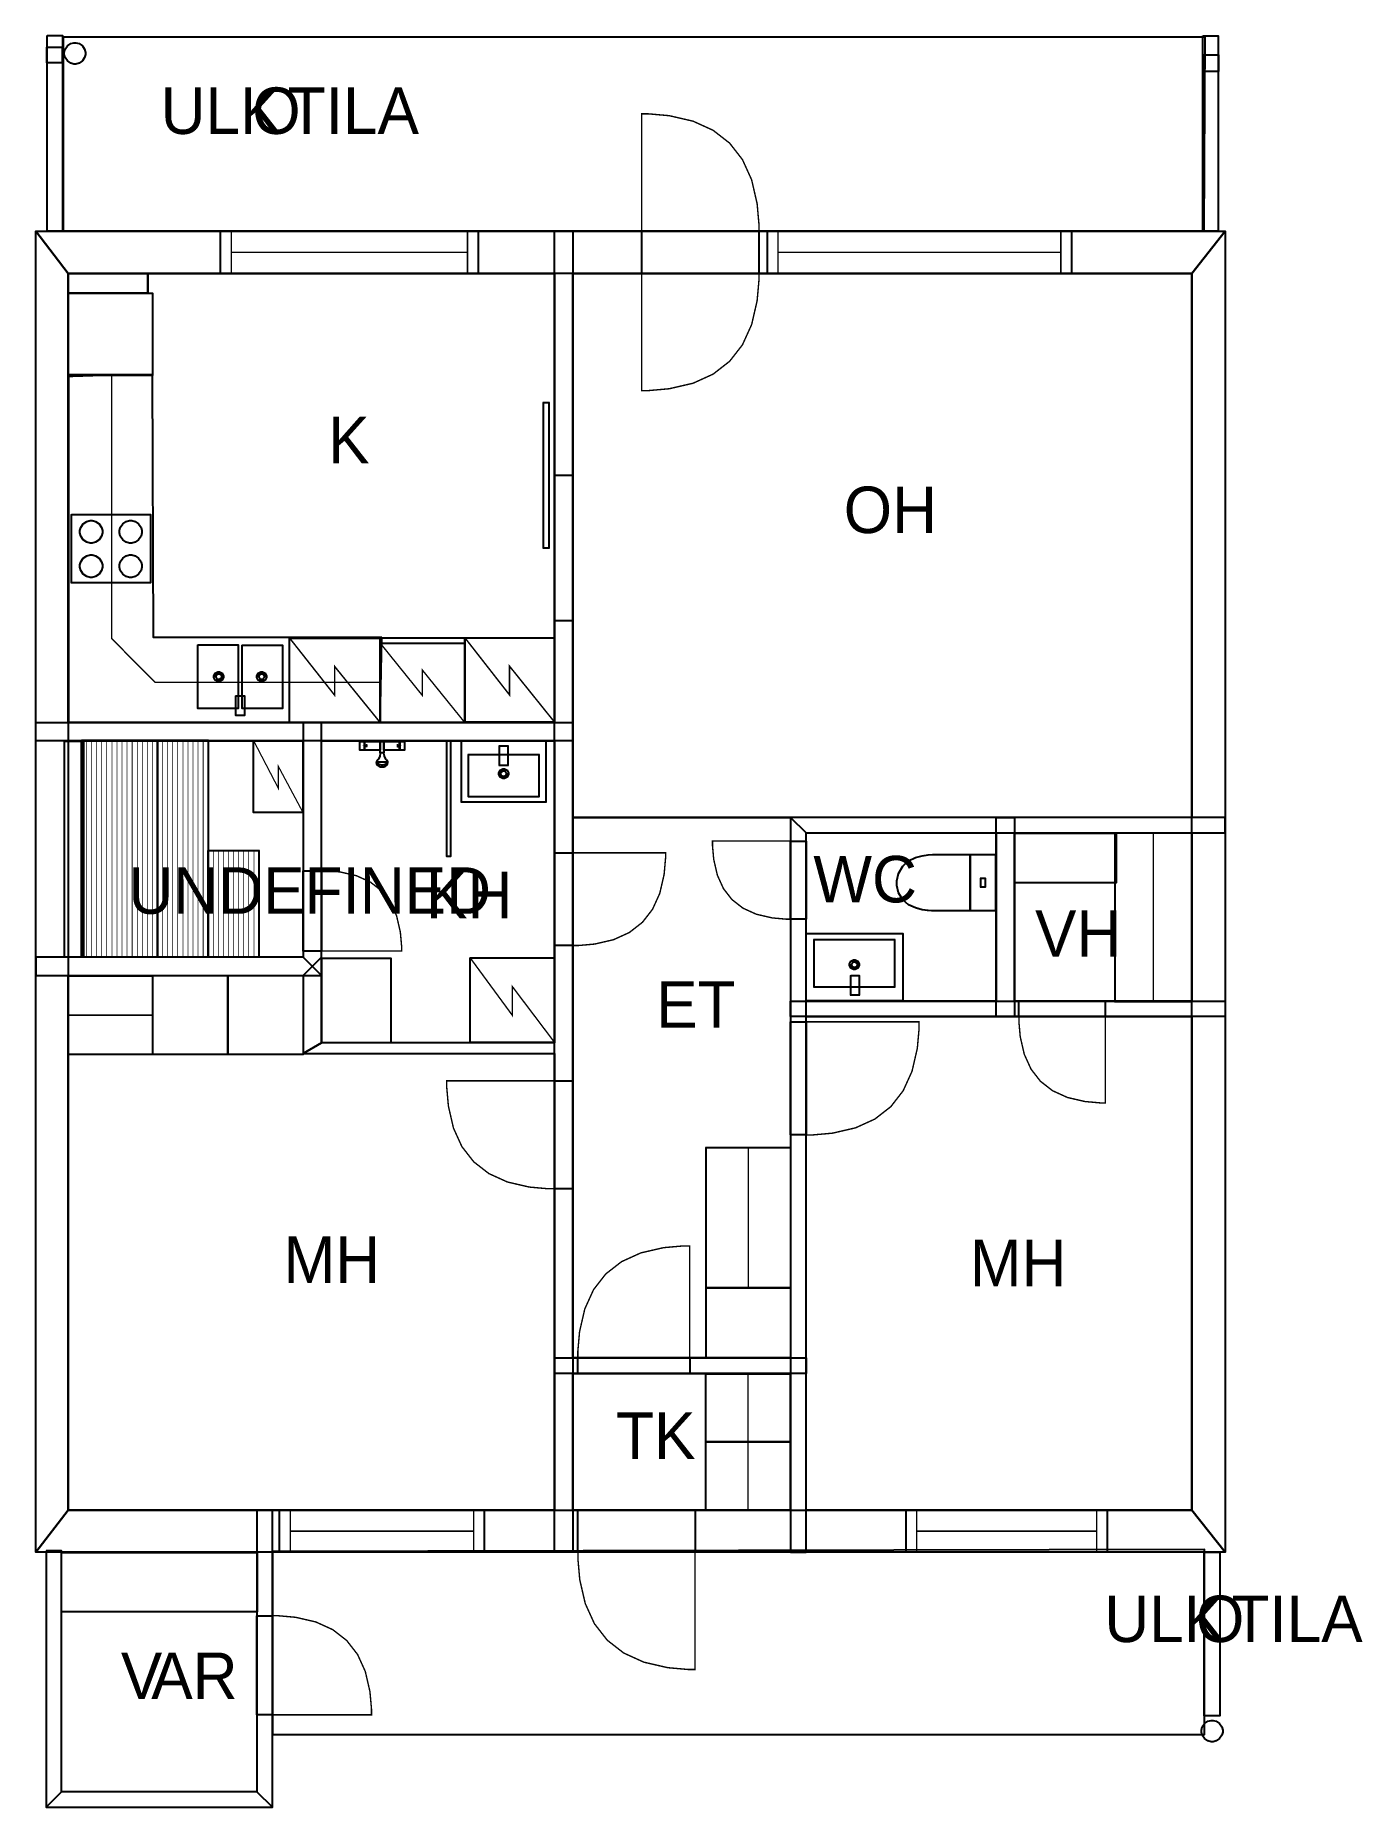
# Model space of a CAD drawing. Extents: x 0.7 to 10.5, y 0 to 13.1.
import ezdxf

# ---------------------------------------------------------------- set-up
doc = ezdxf.new("R2010")
doc.units = 0
doc.layers.get('0').update_dxf_attribs({"linetype": 'CONTINUOUS'})

msp = doc.modelspace()

# ---------------------------------------------------------------- linework, layer by layer
at = {"color": 0}
for points in [[(0.761339, 13.0158), (0.875, 13.0158), (0.875, 12.9007), (0.761339, 12.9007), (0.761339, 13.0158)], [(0.762912, 13.1012), (0.877496, 13.1012), (0.877496, 11.6555), (0.762912, 11.6555), (0.762912, 13.1012)], [(1.04655, 12.9692), (1.04655, 12.9616), (1.04037, 12.9386), (1.02349, 12.9136), (0.998481, 12.8967), (0.975532, 12.8905), (0.967882, 12.8905), (0.960178, 12.8905), (0.937229, 12.8967), (0.912218, 12.9136), (0.895344, 12.9386), (0.88916, 12.9616), (0.88916, 12.9692), (0.88916, 12.9769), (0.895344, 12.9999), (0.912218, 13.0249), (0.937229, 13.0418), (0.960178, 13.0479), (0.967882, 13.0479), (0.975532, 13.0479), (0.998481, 13.0418), (1.02349, 13.0249), (1.04037, 12.9999), (1.04655, 12.9769), (1.04655, 12.9692)], [(9.31082, 13.1005), (9.4254, 13.1005), (9.4254, 11.6555), (9.31082, 11.6555), (9.31082, 13.1005)], [(9.3195, 12.959), (9.42686, 12.959), (9.42686, 12.8357), (9.3195, 12.8357), (9.3195, 12.959)], [(0.678331, 11.6555), (9.47711, 11.6555), (9.22846, 11.343), (0.917914, 11.343), (0.678331, 11.6555)], [(0.678331, 1.88596), (0.678331, 11.6555), (0.917914, 11.343), (0.917914, 2.19846), (0.678331, 1.88596)], [(4.51644, 11.6555), (4.65186, 11.6555), (4.65186, 1.88596), (4.51644, 1.88596), (4.51644, 11.6555)], [(9.47711, 11.6555), (9.47711, 1.88596), (9.22846, 2.19846), (9.22846, 11.343), (9.47711, 11.6555)], [(0.678331, 8.02235), (4.65186, 8.02235), (4.65186, 7.88693), (0.678331, 7.88693), (0.678331, 8.02235)], [(2.79096, 6.15076), (2.79096, 8.02235), (2.65554, 8.02235), (2.65554, 6.28618), (2.79096, 6.15076)], [(0.892199, 7.8839), (1.0325, 7.8839), (1.0325, 6.28543), (0.892199, 6.28543), (0.892199, 7.8839)], [(9.47711, 7.32047), (6.26144, 7.32047), (6.37603, 7.20589), (9.47711, 7.20589), (9.47711, 7.32047)], [(6.26144, 7.32047), (6.26144, 1.88596), (6.37603, 1.88596), (6.37603, 7.20589), (6.26144, 7.32047)], [(7.78304, 7.32047), (7.91769, 7.32047), (7.91769, 5.84754), (7.78304, 5.84754), (7.78304, 7.32047)], [(0.678331, 6.15076), (2.79096, 6.15076), (2.65554, 6.28618), (0.678331, 6.28618), (0.678331, 6.15076)], [(2.65554, 6.15076), (2.65554, 5.5746), (2.79096, 5.65294), (2.79096, 6.28618), (2.65554, 6.15076)], [(6.26144, 5.96213), (9.47711, 5.96213), (9.47711, 5.84754), (6.26144, 5.84754), (6.26144, 5.96213)], [(2.65554, 5.5746), (4.51644, 5.5746), (4.51644, 5.65294), (2.79096, 5.65294), (2.65554, 5.5746)], [(4.51644, 3.32346), (6.37603, 3.32346), (6.37603, 3.20888), (4.51644, 3.20888), (4.51644, 3.32346)], [(9.47711, 1.88596), (0.678331, 1.88596), (0.917914, 2.19846), (9.22846, 2.19846), (9.47711, 1.88596)], [(2.42914, 0.000977), (2.42914, 2.19846), (2.31456, 2.19846), (2.31456, 0.11556), (2.42914, 0.000977)], [(0.754503, 1.89774), (0.754503, 0.000977), (0.869086, 0.11556), (0.869086, 1.89774), (0.754503, 1.89774)], [(9.32124, 1.88596), (9.43582, 1.88596), (9.43582, 0.676486), (9.32124, 0.676486), (9.32124, 1.88596)], [(9.45833, 0.563803), (9.45833, 0.556153), (9.4521, 0.533149), (9.43522, 0.508137), (9.41021, 0.491265), (9.38721, 0.485026), (9.37956, 0.485026), (9.37185, 0.485026), (9.34885, 0.491265), (9.32383, 0.508137), (9.30697, 0.533149), (9.30078, 0.556153), (9.30078, 0.563803), (9.30078, 0.571506), (9.30697, 0.59451), (9.32383, 0.619521), (9.34885, 0.636393), (9.37185, 0.642578), (9.37956, 0.642578), (9.38721, 0.642578), (9.41021, 0.636393), (9.43522, 0.619521), (9.4521, 0.59451), (9.45833, 0.571506), (9.45833, 0.563803)], [(0.754503, 0.000977), (2.42914, 0.000977), (2.31456, 0.11556), (0.869086, 0.11556), (0.754503, 0.000977)]]:
    msp.add_lwpolyline(points, close=True, dxfattribs=at)
for points, const_width in [([(0.762912, 13.1012), (0.877496, 13.1012), (0.877496, 11.6555), (0.762912, 11.6555), (0.762912, 13.1012)], 0.002083), ([(0.884169, 11.6555), (0.884169, 13.092), (9.32574, 13.092), (9.31782, 11.6555), (0.884169, 11.6555)], 0.002083), ([(9.31082, 13.1005), (9.4254, 13.1005), (9.4254, 11.6555), (9.31082, 11.6555), (9.31082, 13.1005)], 0.002083), ([(6.02783, 11.6555), (6.02783, 11.7064), (6.01426, 11.8587), (5.97364, 12.0348), (5.90593, 12.1838), (5.81108, 12.3057), (5.68918, 12.4006), (5.54015, 12.4683), (5.3641, 12.5089), (5.21169, 12.5224), (5.16092, 12.5224), (5.16092, 11.6555), (6.02783, 11.6555)], 0.010417), ([(0.678331, 11.6555), (9.47711, 11.6555), (9.22846, 11.343), (0.917914, 11.343), (0.678331, 11.6555)], 0.002083), ([(0.678331, 1.88596), (0.678331, 11.6555), (0.917914, 11.343), (0.917914, 2.19846), (0.678331, 1.88596)], 0.002083), ([(2.04622, 11.6555), (3.95019, 11.6555), (3.95019, 11.343), (2.04622, 11.343), (2.04622, 11.6555)], 0.010417), ([(2.04622, 11.6555), (3.95019, 11.6555), (3.95019, 11.343), (2.04622, 11.343), (2.04622, 11.6555)], 0.010417), ([(4.51644, 11.6555), (4.65186, 11.6555), (4.65186, 1.88596), (4.51644, 1.88596), (4.51644, 11.6555)], 0.002083), ([(5.16092, 11.6555), (6.02783, 11.6555), (6.02783, 11.343), (5.16092, 11.343), (5.16092, 11.6555)], 0.010417), ([(5.16092, 11.6555), (6.02783, 11.6555), (6.02783, 11.343), (5.16092, 11.343), (5.16092, 11.6555)], 0.010417), ([(6.09011, 11.6555), (8.33886, 11.6555), (8.33886, 11.343), (6.09011, 11.343), (6.09011, 11.6555)], 0.010417), ([(6.09011, 11.6555), (8.33886, 11.6555), (8.33886, 11.343), (6.09011, 11.343), (6.09011, 11.6555)], 0.010417), ([(9.47711, 11.6555), (9.47711, 1.88596), (9.22846, 2.19846), (9.22846, 11.343), (9.47711, 11.6555)], 0.002083), ([(0.917969, 11.3431), (0.917969, 11.1957), (1.50737, 11.1957), (1.50737, 11.3431), (0.917969, 11.3431)], 0.014738), ([(6.02783, 11.343), (6.02783, 11.2923), (6.01426, 11.1399), (5.97364, 10.9638), (5.90593, 10.8148), (5.81108, 10.6929), (5.68918, 10.5981), (5.54015, 10.5304), (5.3641, 10.4898), (5.21169, 10.4762), (5.16092, 10.4762), (5.16092, 11.343), (6.02783, 11.343)], 0.010417), ([(0.917969, 11.1957), (0.917969, 10.5885), (1.54297, 10.5885), (1.54297, 11.1957), (0.917969, 11.1957)], 0.010417), ([(3.23888, 8.64974), (1.54981, 8.64974), (1.54297, 10.5918), (0.917969, 10.5918), (0.917969, 8.02235), (3.22629, 8.02572), (3.23888, 8.64974)], 0.010417), ([(1.24013, 10.5901), (1.24013, 8.64219), (1.56142, 8.31928), (3.23193, 8.31928), (3.22629, 8.02149), (0.924208, 8.02149), (0.924208, 10.5796), (1.24013, 10.5901)], 0.010417), ([(4.43311, 10.3883), (4.47478, 10.3883), (4.47478, 9.31108), (4.43311, 9.31108), (4.43311, 10.3883)], 0.010417), ([(4.51644, 9.84972), (4.65186, 9.84972), (4.65186, 8.7724), (4.51644, 8.7724), (4.51644, 9.84972)], 0.010417), ([(0.942925, 9.55946), (0.942925, 9.05414), (1.52626, 9.05414), (1.52626, 9.55946), (0.942925, 9.55946)], 0.010417), ([(1.08876, 9.51579), (1.09684, 9.51579), (1.1212, 9.50928), (1.14768, 9.49138), (1.16553, 9.4649), (1.17209, 9.4406), (1.17209, 9.43246), (1.17209, 9.42437), (1.16553, 9.40001), (1.14768, 9.37354), (1.1212, 9.35568), (1.09684, 9.34913), (1.08876, 9.34913), (1.08062, 9.34913), (1.05632, 9.35568), (1.02984, 9.37354), (1.01194, 9.40001), (1.00543, 9.42437), (1.00543, 9.43246), (1.00543, 9.4406), (1.01194, 9.4649), (1.02984, 9.49138), (1.05632, 9.50928), (1.08062, 9.51579), (1.08876, 9.51579)], 0.010417), ([(1.38043, 9.51579), (1.38851, 9.51579), (1.41287, 9.50928), (1.43935, 9.49138), (1.45719, 9.4649), (1.46376, 9.4406), (1.46376, 9.43246), (1.46376, 9.42437), (1.45719, 9.40001), (1.43935, 9.37354), (1.41287, 9.35568), (1.38851, 9.34913), (1.38043, 9.34913), (1.37229, 9.34913), (1.34798, 9.35568), (1.32151, 9.37354), (1.3036, 9.40001), (1.29709, 9.42437), (1.29709, 9.43246), (1.29709, 9.4406), (1.3036, 9.4649), (1.32151, 9.49138), (1.34798, 9.50928), (1.37229, 9.51579), (1.38043, 9.51579)], 0.010417), ([(1.08876, 9.26178), (1.09684, 9.26178), (1.1212, 9.25526), (1.14768, 9.23736), (1.16553, 9.21089), (1.17209, 9.18658), (1.17209, 9.17844), (1.17209, 9.17036), (1.16553, 9.14606), (1.14768, 9.11951), (1.1212, 9.10167), (1.09684, 9.09511), (1.08876, 9.09511), (1.08062, 9.09511), (1.05632, 9.10167), (1.02984, 9.11951), (1.01194, 9.14606), (1.00543, 9.17036), (1.00543, 9.17844), (1.00543, 9.18658), (1.01194, 9.21089), (1.02984, 9.23736), (1.05632, 9.25526), (1.08062, 9.26178), (1.08876, 9.26178)], 0.010417), ([(1.38043, 9.26178), (1.38851, 9.26178), (1.41287, 9.25526), (1.43935, 9.23736), (1.45719, 9.21089), (1.46376, 9.18658), (1.46376, 9.17844), (1.46376, 9.17036), (1.45719, 9.14606), (1.43935, 9.11951), (1.41287, 9.10167), (1.38851, 9.09511), (1.38043, 9.09511), (1.37229, 9.09511), (1.34798, 9.10167), (1.32151, 9.11951), (1.3036, 9.14606), (1.29709, 9.17036), (1.29709, 9.17844), (1.29709, 9.18658), (1.3036, 9.21089), (1.32151, 9.23736), (1.34798, 9.25526), (1.37229, 9.26178), (1.38043, 9.26178)], 0.010417), ([(2.55485, 8.64649), (3.22629, 8.64649), (3.22629, 8.02149), (2.55485, 8.02149), (2.55485, 8.64649)], 0.011191), ([(3.22629, 8.64735), (3.85129, 8.64735), (3.85129, 8.02235), (3.22629, 8.02235), (3.22629, 8.64735)], 0.010417), ([(3.22629, 8.64735), (3.85129, 8.64735), (3.85129, 8.60568), (3.22629, 8.60568), (3.22629, 8.64735)], 0.010417), ([(3.85129, 8.64882), (4.5165, 8.64882), (4.5165, 8.02382), (3.85129, 8.02382), (3.85129, 8.64882)], 0.011086), ([(1.87782, 8.59526), (2.17469, 8.59526), (2.17469, 8.12651), (1.87782, 8.12651), (1.87782, 8.59526)], 0.010417), ([(2.20594, 8.59424), (2.50282, 8.59424), (2.50282, 8.12549), (2.20594, 8.12549), (2.20594, 8.59424)], 0.010417), ([(1.9955, 8.36089), (1.9955, 8.36735), (2.00612, 8.38672), (2.0255, 8.39735), (2.03196, 8.39735), (2.03836, 8.39735), (2.05772, 8.38672), (2.06842, 8.36735), (2.06842, 8.36089), (2.06842, 8.35449), (2.05772, 8.33513), (2.03836, 8.32443), (2.03196, 8.32443), (2.0255, 8.32443), (2.00612, 8.33513), (1.9955, 8.35449), (1.9955, 8.36089)], 0.008333), ([(2.31321, 8.36089), (2.31321, 8.36735), (2.32383, 8.38672), (2.34321, 8.39735), (2.34967, 8.39735), (2.35607, 8.39735), (2.37543, 8.38672), (2.38612, 8.36735), (2.38612, 8.36089), (2.38612, 8.35449), (2.37543, 8.33513), (2.35607, 8.32443), (2.34967, 8.32443), (2.34321, 8.32443), (2.32383, 8.33513), (2.31321, 8.35449), (2.31321, 8.36089)], 0.008333), ([(2.01112, 8.36089), (2.01112, 8.36458), (2.01719, 8.37565), (2.02826, 8.38172), (2.03196, 8.38172), (2.0356, 8.38172), (2.04665, 8.37565), (2.05279, 8.36458), (2.05279, 8.36089), (2.05279, 8.35726), (2.04665, 8.34619), (2.0356, 8.34006), (2.03196, 8.34006), (2.02826, 8.34006), (2.01719, 8.34619), (2.01112, 8.35726), (2.01112, 8.36089)], 0.008333), ([(2.32883, 8.36089), (2.32883, 8.36458), (2.3349, 8.37565), (2.34597, 8.38172), (2.34967, 8.38172), (2.35331, 8.38172), (2.36436, 8.37565), (2.3705, 8.36458), (2.3705, 8.36089), (2.3705, 8.35726), (2.36436, 8.34619), (2.35331, 8.34006), (2.34967, 8.34006), (2.34597, 8.34006), (2.3349, 8.34619), (2.32883, 8.35726), (2.32883, 8.36089)], 0.008333), ([(2.15907, 8.21924), (2.22157, 8.21924), (2.22157, 8.0734), (2.15907, 8.0734), (2.15907, 8.21924)], 0.010417), ([(0.678331, 8.02235), (4.65186, 8.02235), (4.65186, 7.88693), (0.678331, 7.88693), (0.678331, 8.02235)], 0.002083), ([(2.79096, 6.15076), (2.79096, 8.02235), (2.65554, 8.02235), (2.65554, 6.28618), (2.79096, 6.15076)], 0.002083), ([(0.892199, 7.8839), (1.0325, 7.8839), (1.0325, 6.28543), (0.892199, 6.28543), (0.892199, 7.8839)], 0.002083), ([(1.01666, 7.89035), (1.01666, 6.28618), (1.57937, 6.28618), (1.57937, 7.89035), (1.01666, 7.89035)], 0.010417), ([(1.57932, 7.89035), (1.57932, 6.28618), (1.95437, 6.28618), (1.95437, 7.89035), (1.57932, 7.89035)], 0.010417), ([(2.29025, 7.88693), (2.29025, 7.35726), (2.65483, 7.35726), (2.65483, 7.88693), (2.29025, 7.88693)], 0.008828), ([(3.07628, 7.88172), (3.1096, 7.88172), (3.1096, 7.81819), (3.07628, 7.81819), (3.07628, 7.88172)], 0.010417), ([(3.1096, 7.84944), (3.11279, 7.85069), (3.12244, 7.85454), (3.12522, 7.85568), (3.12522, 7.85568), (3.12522, 7.85428), (3.12522, 7.84999), (3.12522, 7.84571), (3.12522, 7.84424), (3.12522, 7.84424), (3.12283, 7.84489), (3.11285, 7.84831), (3.1096, 7.84944)], 0.010417), ([(3.1096, 7.88172), (3.22624, 7.88172), (3.22624, 7.81819), (3.1096, 7.81819), (3.1096, 7.88172)], 0.010417), ([(3.22624, 7.88172), (3.25439, 7.88172), (3.25439, 7.79839), (3.24735, 7.79839), (3.2315, 7.79839), (3.22624, 7.79839), (3.22624, 7.81922), (3.22624, 7.8661), (3.22624, 7.88172)], 0.010417), ([(3.25439, 7.88172), (3.37104, 7.88172), (3.37104, 7.81819), (3.25439, 7.81819), (3.25439, 7.88172)], 0.010417), ([(3.37001, 7.84944), (3.36675, 7.85069), (3.3571, 7.85454), (3.35439, 7.85568), (3.35439, 7.85568), (3.35439, 7.85428), (3.35439, 7.84999), (3.35439, 7.84571), (3.35439, 7.84424), (3.35439, 7.84424), (3.35672, 7.84489), (3.36669, 7.84831), (3.37001, 7.84944)], 0.010417), ([(3.37001, 7.88172), (3.40543, 7.88172), (3.40543, 7.81819), (3.37001, 7.81819), (3.37001, 7.88172)], 0.010417), ([(3.72032, 7.88693), (3.74636, 7.88693), (3.74636, 7.03201), (3.72032, 7.03201), (3.72032, 7.88693)], 0.010417), ([(3.72032, 7.88693), (3.74636, 7.88693), (3.74636, 7.03201), (3.72032, 7.03201), (3.72032, 7.88693)], 0.010417), ([(3.82671, 7.88693), (4.45171, 7.88693), (4.45171, 7.43257), (3.82671, 7.43257), (3.82671, 7.88693)], 0.010417), ([(3.87879, 7.78592), (4.39963, 7.78592), (4.39963, 7.47276), (3.87879, 7.47276), (3.87879, 7.78592)], 0.010417), ([(4.10796, 7.84913), (4.17046, 7.84913), (4.17046, 7.70329), (4.10796, 7.70329), (4.10796, 7.84913)], 0.010417), ([(4.17567, 7.64312), (4.17567, 7.63672), (4.16499, 7.61735), (4.14561, 7.60667), (4.13921, 7.60667), (4.13276, 7.60667), (4.11339, 7.61735), (4.10275, 7.63672), (4.10275, 7.64312), (4.10275, 7.64958), (4.11339, 7.66894), (4.13276, 7.67958), (4.13921, 7.67958), (4.14561, 7.67958), (4.16499, 7.66894), (4.17567, 7.64958), (4.17567, 7.64312)], 0.008333), ([(4.16004, 7.64312), (4.16004, 7.63949), (4.15392, 7.62842), (4.14285, 7.62229), (4.13921, 7.62229), (4.13553, 7.62229), (4.12446, 7.62842), (4.11838, 7.63949), (4.11838, 7.64312), (4.11838, 7.64681), (4.12446, 7.65788), (4.13553, 7.66396), (4.13921, 7.66396), (4.14285, 7.66396), (4.15392, 7.65788), (4.16004, 7.64681), (4.16004, 7.64312)], 0.008333), ([(9.47711, 7.32047), (6.26144, 7.32047), (6.37603, 7.20589), (9.47711, 7.20589), (9.47711, 7.32047)], 0.002083), ([(6.26144, 7.32047), (6.26144, 1.88596), (6.37603, 1.88596), (6.37603, 7.20589), (6.26144, 7.32047)], 0.002083), ([(7.78304, 7.32047), (7.91769, 7.32047), (7.91769, 5.84754), (7.78304, 5.84754), (7.78304, 7.32047)], 0.002083), ([(7.91775, 7.20389), (8.66965, 7.20389), (8.66965, 6.83735), (7.91775, 6.83735), (7.91775, 7.20389)], 0.010417), ([(8.66243, 7.20583), (8.66243, 5.95583), (9.22651, 5.95583), (9.22651, 7.20583), (8.66243, 7.20583)], 0.010417), ([(1.95437, 7.07525), (1.95437, 6.28618), (2.32949, 6.28618), (2.32949, 7.07525), (1.95437, 7.07525)], 0.010417), ([(6.26144, 6.56776), (6.2276, 6.56776), (6.12614, 6.57682), (6.00885, 6.60389), (5.90961, 6.64899), (5.82844, 6.71213), (5.76535, 6.79329), (5.72021, 6.89253), (5.69319, 7.00976), (5.68419, 7.11122), (5.68419, 7.14501), (6.26144, 7.14501), (6.26144, 6.56776)], 0.010417), ([(6.26144, 7.14501), (6.37603, 7.14501), (6.37603, 6.56776), (6.26144, 6.56776), (6.26144, 7.14501)], 0.010417), ([(6.26144, 7.14501), (6.37603, 7.14501), (6.37603, 6.56776), (6.26144, 6.56776), (6.26144, 7.14501)], 0.010417), ([(4.51644, 7.05783), (4.65186, 7.05783), (4.65186, 6.37272), (4.51644, 6.37272), (4.51644, 7.05783)], 0.010417), ([(4.51644, 7.05783), (4.65186, 7.05783), (4.65186, 6.37272), (4.51644, 6.37272), (4.51644, 7.05783)], 0.010417), ([(4.65186, 6.37272), (4.69194, 6.37272), (4.81239, 6.38346), (4.95156, 6.41558), (5.06933, 6.46907), (5.16569, 6.54406), (5.24061, 6.6404), (5.29411, 6.75814), (5.32622, 6.89729), (5.33697, 7.01774), (5.33697, 7.05783), (4.65186, 7.05783), (4.65186, 6.37272)], 0.010417), ([(7.32221, 6.62913), (7.32221, 6.62913), (7.31044, 6.62907), (7.27946, 6.63069), (7.23563, 6.63683), (7.18544, 6.65022), (7.13519, 6.67378), (7.09136, 6.71024), (7.06039, 6.76243), (7.04867, 6.81549), (7.04867, 6.83311), (7.04867, 6.85146), (7.06039, 6.90631), (7.09136, 6.96039), (7.13519, 6.99821), (7.18544, 7.02263), (7.23563, 7.03662), (7.27946, 7.04303), (7.31044, 7.04476), (7.32221, 7.04465), (7.32221, 7.04465), (7.5905, 7.04568), (7.5905, 6.62913), (7.32221, 6.62913)], 0.010417), ([(7.5905, 7.04568), (7.5905, 6.62913), (7.77783, 6.62913), (7.77783, 7.04568), (7.5905, 7.04568)], 0.010417), ([(2.65554, 6.926), (2.79096, 6.926), (2.79096, 6.33214), (2.65554, 6.33214), (2.65554, 6.926)], 0.010417), ([(2.65554, 6.926), (2.79096, 6.926), (2.79096, 6.33214), (2.65554, 6.33214), (2.65554, 6.926)], 0.010417), ([(2.79096, 6.926), (2.82574, 6.926), (2.93012, 6.91672), (3.05072, 6.88889), (3.15278, 6.8425), (3.23628, 6.77756), (3.30122, 6.69407), (3.3476, 6.59196), (3.37543, 6.47136), (3.38476, 6.36697), (3.38476, 6.33214), (2.79096, 6.33214), (2.79096, 6.926)], 0.010417), ([(7.6684, 6.8705), (7.6684, 6.80431), (7.69993, 6.80431), (7.69993, 6.8705), (7.6684, 6.8705)], 0.010417), ([(6.37603, 6.46229), (7.09115, 6.46229), (7.09115, 5.96317), (6.37603, 5.96317), (6.37603, 6.46229)], 0.010417), ([(6.43571, 6.41813), (7.03153, 6.41813), (7.03153, 6.06418), (6.43571, 6.06418), (6.43571, 6.41813)], 0.010417), ([(0.678331, 6.15076), (2.79096, 6.15076), (2.65554, 6.28618), (0.678331, 6.28618), (0.678331, 6.15076)], 0.002083), ([(2.65554, 6.15076), (2.65554, 5.5746), (2.79096, 5.65294), (2.79096, 6.28618), (2.65554, 6.15076)], 0.002083), ([(2.79351, 6.278), (2.79351, 5.653), (3.30599, 5.653), (3.30599, 6.278), (2.79351, 6.278)], 0.010417), ([(3.8915, 6.2806), (4.5165, 6.2806), (4.5165, 5.6556), (3.8915, 5.6556), (3.8915, 6.2806)], 0.010417), ([(6.69715, 6.23101), (6.69715, 6.23747), (6.70779, 6.25683), (6.72715, 6.26747), (6.73361, 6.26747), (6.74001, 6.26747), (6.75939, 6.25683), (6.77007, 6.23747), (6.77007, 6.23101), (6.77007, 6.22461), (6.75939, 6.20524), (6.74001, 6.19456), (6.73361, 6.19456), (6.72715, 6.19456), (6.70779, 6.20524), (6.69715, 6.22461), (6.69715, 6.23101)], 0.008333), ([(6.71278, 6.23101), (6.71278, 6.23469), (6.71886, 6.24576), (6.72993, 6.25185), (6.73361, 6.25185), (6.73725, 6.25185), (6.74832, 6.24576), (6.75444, 6.23469), (6.75444, 6.23101), (6.75444, 6.22738), (6.74832, 6.21631), (6.73725, 6.21018), (6.73361, 6.21018), (6.72993, 6.21018), (6.71886, 6.21631), (6.71278, 6.22738), (6.71278, 6.23101)], 0.008333), ([(0.917969, 6.14882), (1.54297, 6.14882), (1.54297, 5.56619), (0.917969, 5.56619), (0.917969, 6.14882)], 0.010417), ([(1.54514, 6.15028), (2.10032, 6.15028), (2.10032, 5.56717), (1.54514, 5.56717), (1.54514, 6.15028)], 0.010417), ([(2.10026, 6.15028), (2.65549, 6.15028), (2.65549, 5.56717), (2.10026, 5.56717), (2.10026, 6.15028)], 0.010417), ([(6.70687, 6.15056), (6.76937, 6.15056), (6.76937, 6.00472), (6.70687, 6.00472), (6.70687, 6.15056)], 0.010417), ([(6.26144, 5.96213), (9.47711, 5.96213), (9.47711, 5.84754), (6.26144, 5.84754), (6.26144, 5.96213)], 0.002083), ([(7.95053, 5.96213), (8.58897, 5.96213), (8.58897, 5.84754), (7.95053, 5.84754), (7.95053, 5.96213)], 0.010417), ([(7.95053, 5.96213), (8.58897, 5.96213), (8.58897, 5.84754), (7.95053, 5.84754), (7.95053, 5.96213)], 0.010417), ([(6.26144, 5.80838), (6.37603, 5.80838), (6.37603, 4.97211), (6.26144, 4.97211), (6.26144, 5.80838)], 0.010417), ([(6.26144, 5.80838), (6.37603, 5.80838), (6.37603, 4.97211), (6.26144, 4.97211), (6.26144, 5.80838)], 0.010417), ([(6.37603, 4.97211), (6.42503, 4.97211), (6.572, 4.98519), (6.74186, 5.02442), (6.88558, 5.08974), (7.00319, 5.18121), (7.09467, 5.29883), (7.16, 5.44254), (7.19922, 5.61242), (7.21229, 5.75939), (7.21229, 5.80838), (6.37603, 5.80838), (6.37603, 4.97211)], 0.010417), ([(7.95053, 5.84754), (7.95053, 5.81017), (7.96044, 5.69792), (7.9904, 5.56825), (8.04025, 5.45856), (8.11014, 5.36876), (8.19993, 5.29889), (8.30963, 5.24903), (8.43929, 5.21907), (8.55154, 5.2091), (8.58897, 5.2091), (8.58897, 5.84754), (7.95053, 5.84754)], 0.010417), ([(2.65554, 5.5746), (4.51644, 5.5746), (4.51644, 5.65294), (2.79096, 5.65294), (2.65554, 5.5746)], 0.002083), ([(4.51644, 4.57411), (4.46967, 4.57411), (4.32937, 4.58658), (4.16726, 4.62403), (4.03006, 4.68636), (3.91781, 4.77365), (3.83051, 4.8859), (3.76818, 5.02306), (3.73074, 5.18517), (3.71832, 5.32547), (3.71832, 5.37224), (4.51644, 5.37224), (4.51644, 4.57411)], 0.010417), ([(4.51644, 5.37224), (4.65186, 5.37224), (4.65186, 4.57411), (4.51644, 4.57411), (4.51644, 5.37224)], 0.010417), ([(4.51644, 5.37224), (4.65186, 5.37224), (4.65186, 4.57411), (4.51644, 4.57411), (4.51644, 5.37224)], 0.010417), ([(5.63644, 4.87912), (5.63644, 3.84267), (6.26144, 3.84267), (6.26144, 4.87912), (5.63644, 4.87912)], 0.010417), ([(4.68804, 3.32346), (4.68804, 3.37201), (4.70096, 3.51758), (4.73975, 3.68576), (4.80447, 3.82807), (4.89501, 3.9445), (5.01144, 4.03504), (5.15375, 4.09978), (5.32194, 4.13857), (5.4675, 4.15147), (5.51606, 4.15147), (5.51606, 3.32346), (4.68804, 3.32346)], 0.010417), ([(5.63644, 3.84267), (5.63644, 3.32351), (6.26144, 3.32351), (6.26144, 3.84267), (5.63644, 3.84267)], 0.010417), ([(4.51644, 3.32346), (6.37603, 3.32346), (6.37603, 3.20888), (4.51644, 3.20888), (4.51644, 3.32346)], 0.002083), ([(4.68804, 3.32346), (5.51606, 3.32346), (5.51606, 3.20888), (4.68804, 3.20888), (4.68804, 3.32346)], 0.010417), ([(4.68804, 3.32346), (5.51606, 3.32346), (5.51606, 3.20888), (4.68804, 3.20888), (4.68804, 3.32346)], 0.010417), ([(5.63465, 3.20665), (5.63465, 2.70258), (6.25965, 2.70258), (6.25965, 3.20665), (5.63465, 3.20665)], 0.010417), ([(5.63465, 2.70258), (5.63465, 2.19851), (6.25965, 2.19851), (6.25965, 2.70258), (5.63465, 2.70258)], 0.010417), ([(9.47711, 1.88596), (0.678331, 1.88596), (0.917914, 2.19846), (9.22846, 2.19846), (9.47711, 1.88596)], 0.002083), ([(2.42914, 0.000977), (2.42914, 2.19846), (2.31456, 2.19846), (2.31456, 0.11556), (2.42914, 0.000977)], 0.002083), ([(2.48258, 2.19846), (3.99571, 2.19846), (3.99571, 1.88596), (2.48258, 1.88596), (2.48258, 2.19846)], 0.010417), ([(2.48258, 2.19846), (3.99571, 2.19846), (3.99571, 1.88596), (2.48258, 1.88596), (2.48258, 2.19846)], 0.010417), ([(4.68896, 2.19846), (5.55561, 2.19846), (5.55561, 1.88596), (4.68896, 1.88596), (4.68896, 2.19846)], 0.010417), ([(4.68896, 2.19846), (5.55561, 2.19846), (5.55561, 1.88596), (4.68896, 1.88596), (4.68896, 2.19846)], 0.010417), ([(7.11572, 2.19846), (8.60385, 2.19846), (8.60385, 1.88596), (7.11572, 1.88596), (7.11572, 2.19846)], 0.010417), ([(7.11572, 2.19846), (8.60385, 2.19846), (8.60385, 1.88596), (7.11572, 1.88596), (7.11572, 2.19846)], 0.010417), ([(0.754503, 1.89774), (0.754503, 0.000977), (0.869086, 0.11556), (0.869086, 1.89774), (0.754503, 1.89774)], 0.002083), ([(0.869086, 1.88547), (2.31646, 1.88547), (2.31646, 1.44569), (0.869086, 1.44569), (0.869086, 1.88547)], 0.010417), ([(2.43024, 1.89274), (2.43024, 0.538357), (9.32383, 0.538357), (9.32383, 1.90554), (2.43024, 1.89274)], 0.002083), ([(4.68896, 1.88596), (4.68896, 1.83524), (4.70247, 1.68289), (4.74311, 1.50683), (4.81082, 1.35786), (4.9056, 1.236), (5.02746, 1.14122), (5.17643, 1.07351), (5.35249, 1.03288), (5.50483, 1.01931), (5.55561, 1.01931), (5.55561, 1.88596), (4.68896, 1.88596)], 0.010417), ([(9.32124, 1.88596), (9.43582, 1.88596), (9.43582, 0.676486), (9.32124, 0.676486), (9.32124, 1.88596)], 0.002083), ([(2.31456, 1.41683), (2.42914, 1.41683), (2.42914, 0.683974), (2.31456, 0.683974), (2.31456, 1.41683)], 0.010417), ([(2.31456, 1.41683), (2.42914, 1.41683), (2.42914, 0.683974), (2.31456, 0.683974), (2.31456, 1.41683)], 0.010417), ([(2.42914, 1.41683), (2.47206, 1.41683), (2.60086, 1.40539), (2.74972, 1.37104), (2.87571, 1.3138), (2.97874, 1.23362), (3.05892, 1.13059), (3.11615, 1.00461), (3.1505, 0.85574), (3.162, 0.726942), (3.162, 0.683974), (2.42914, 0.683974), (2.42914, 1.41683)], 0.010417), ([(0.754503, 0.000977), (2.42914, 0.000977), (2.31456, 0.11556), (0.869086, 0.11556), (0.754503, 0.000977)], 0.002083)]:
    msp.add_lwpolyline(points, close=True, dxfattribs=dict(at, const_width=const_width))
at = {"color": 7}
for points in [[(0.884169, 11.6555), (0.884169, 13.092), (9.32574, 13.092), (9.31782, 11.6555), (0.884169, 11.6555)], [(2.04622, 11.6555), (3.95019, 11.6555), (3.95019, 11.343), (2.04622, 11.343), (2.04622, 11.6555)], [(2.04622, 11.6555), (3.95019, 11.6555), (3.95019, 11.343), (2.04622, 11.343), (2.04622, 11.6555)], [(5.16092, 11.6555), (6.02783, 11.6555), (6.02783, 11.343), (5.16092, 11.343), (5.16092, 11.6555)], [(5.16092, 11.6555), (6.02783, 11.6555), (6.02783, 11.343), (5.16092, 11.343), (5.16092, 11.6555)], [(6.09011, 11.6555), (8.33886, 11.6555), (8.33886, 11.343), (6.09011, 11.343), (6.09011, 11.6555)], [(6.09011, 11.6555), (8.33886, 11.6555), (8.33886, 11.343), (6.09011, 11.343), (6.09011, 11.6555)], [(0.917914, 11.343), (4.51644, 11.343), (4.51644, 8.02235), (0.917914, 8.02235), (0.917914, 11.343)], [(0.917969, 11.3431), (1.50737, 11.3431), (1.50737, 11.1957), (0.917969, 11.1957), (0.917969, 11.3431)], [(4.65186, 11.343), (9.22846, 11.343), (9.22846, 7.32047), (4.65186, 7.32047), (4.65186, 11.343)], [(0.917969, 11.1957), (1.54297, 11.1957), (1.54297, 10.5885), (0.917969, 10.5885), (0.917969, 11.1957)], [(3.23888, 8.64974), (1.54981, 8.64974), (1.54297, 10.5918), (0.917969, 10.5918), (0.917969, 8.02235), (3.22629, 8.02572), (3.23888, 8.64974)], [(4.43311, 10.3883), (4.47478, 10.3883), (4.47478, 9.31108), (4.43311, 9.31108), (4.43311, 10.3883)], [(4.51644, 9.84972), (4.65186, 9.84972), (4.65186, 8.7724), (4.51644, 8.7724), (4.51644, 9.84972)], [(4.51644, 9.84972), (4.65186, 9.84972), (4.65186, 8.7724), (4.51644, 8.7724), (4.51644, 9.84972)], [(0.942925, 9.55946), (1.52626, 9.55946), (1.52626, 9.05414), (0.942925, 9.05414), (0.942925, 9.55946)], [(1.08876, 9.51579), (1.09684, 9.51579), (1.1212, 9.50928), (1.14768, 9.49138), (1.16553, 9.4649), (1.17209, 9.4406), (1.17209, 9.43246), (1.17209, 9.42437), (1.16553, 9.40001), (1.14768, 9.37354), (1.1212, 9.35568), (1.09684, 9.34913), (1.08876, 9.34913), (1.08062, 9.34913), (1.05632, 9.35568), (1.02984, 9.37354), (1.01194, 9.40001), (1.00543, 9.42437), (1.00543, 9.43246), (1.00543, 9.4406), (1.01194, 9.4649), (1.02984, 9.49138), (1.05632, 9.50928), (1.08062, 9.51579), (1.08876, 9.51579)], [(1.38043, 9.51579), (1.38851, 9.51579), (1.41287, 9.50928), (1.43935, 9.49138), (1.45719, 9.4649), (1.46376, 9.4406), (1.46376, 9.43246), (1.46376, 9.42437), (1.45719, 9.40001), (1.43935, 9.37354), (1.41287, 9.35568), (1.38851, 9.34913), (1.38043, 9.34913), (1.37229, 9.34913), (1.34798, 9.35568), (1.32151, 9.37354), (1.3036, 9.40001), (1.29709, 9.42437), (1.29709, 9.43246), (1.29709, 9.4406), (1.3036, 9.4649), (1.32151, 9.49138), (1.34798, 9.50928), (1.37229, 9.51579), (1.38043, 9.51579)], [(1.08876, 9.26178), (1.09684, 9.26178), (1.1212, 9.25526), (1.14768, 9.23736), (1.16553, 9.21089), (1.17209, 9.18658), (1.17209, 9.17844), (1.17209, 9.17036), (1.16553, 9.14606), (1.14768, 9.11951), (1.1212, 9.10167), (1.09684, 9.09511), (1.08876, 9.09511), (1.08062, 9.09511), (1.05632, 9.10167), (1.02984, 9.11951), (1.01194, 9.14606), (1.00543, 9.17036), (1.00543, 9.17844), (1.00543, 9.18658), (1.01194, 9.21089), (1.02984, 9.23736), (1.05632, 9.25526), (1.08062, 9.26178), (1.08876, 9.26178)], [(1.38043, 9.26178), (1.38851, 9.26178), (1.41287, 9.25526), (1.43935, 9.23736), (1.45719, 9.21089), (1.46376, 9.18658), (1.46376, 9.17844), (1.46376, 9.17036), (1.45719, 9.14606), (1.43935, 9.11951), (1.41287, 9.10167), (1.38851, 9.09511), (1.38043, 9.09511), (1.37229, 9.09511), (1.34798, 9.10167), (1.32151, 9.11951), (1.3036, 9.14606), (1.29709, 9.17036), (1.29709, 9.17844), (1.29709, 9.18658), (1.3036, 9.21089), (1.32151, 9.23736), (1.34798, 9.25526), (1.37229, 9.26178), (1.38043, 9.26178)], [(3.85129, 8.64882), (4.5165, 8.64882), (4.5165, 8.02382), (3.85129, 8.02382), (3.85129, 8.64882)], [(1.87782, 8.59526), (2.17469, 8.59526), (2.17469, 8.12651), (1.87782, 8.12651), (1.87782, 8.59526)], [(2.20594, 8.59424), (2.50282, 8.59424), (2.50282, 8.12549), (2.20594, 8.12549), (2.20594, 8.59424)], [(2.55485, 8.64649), (3.22629, 8.64649), (3.22629, 8.02149), (2.55485, 8.02149), (2.55485, 8.64649)], [(3.22629, 8.64735), (3.85129, 8.64735), (3.85129, 8.02235), (3.22629, 8.02235), (3.22629, 8.64735)], [(3.22629, 8.64735), (3.85129, 8.64735), (3.85129, 8.60568), (3.22629, 8.60568), (3.22629, 8.64735)], [(1.9955, 8.36089), (1.9955, 8.36735), (2.00612, 8.38672), (2.0255, 8.39735), (2.03196, 8.39735), (2.03836, 8.39735), (2.05772, 8.38672), (2.06842, 8.36735), (2.06842, 8.36089), (2.06842, 8.35449), (2.05772, 8.33513), (2.03836, 8.32443), (2.03196, 8.32443), (2.0255, 8.32443), (2.00612, 8.33513), (1.9955, 8.35449), (1.9955, 8.36089)], [(2.31321, 8.36089), (2.31321, 8.36735), (2.32383, 8.38672), (2.34321, 8.39735), (2.34967, 8.39735), (2.35607, 8.39735), (2.37543, 8.38672), (2.38612, 8.36735), (2.38612, 8.36089), (2.38612, 8.35449), (2.37543, 8.33513), (2.35607, 8.32443), (2.34967, 8.32443), (2.34321, 8.32443), (2.32383, 8.33513), (2.31321, 8.35449), (2.31321, 8.36089)], [(2.01112, 8.36089), (2.01112, 8.36458), (2.01719, 8.37565), (2.02826, 8.38172), (2.03196, 8.38172), (2.0356, 8.38172), (2.04665, 8.37565), (2.05279, 8.36458), (2.05279, 8.36089), (2.05279, 8.35726), (2.04665, 8.34619), (2.0356, 8.34006), (2.03196, 8.34006), (2.02826, 8.34006), (2.01719, 8.34619), (2.01112, 8.35726), (2.01112, 8.36089)], [(2.32883, 8.36089), (2.32883, 8.36458), (2.3349, 8.37565), (2.34597, 8.38172), (2.34967, 8.38172), (2.35331, 8.38172), (2.36436, 8.37565), (2.3705, 8.36458), (2.3705, 8.36089), (2.3705, 8.35726), (2.36436, 8.34619), (2.35331, 8.34006), (2.34967, 8.34006), (2.34597, 8.34006), (2.3349, 8.34619), (2.32883, 8.35726), (2.32883, 8.36089)], [(2.15907, 8.21924), (2.22157, 8.21924), (2.22157, 8.0734), (2.15907, 8.0734), (2.15907, 8.21924)], [(2.65554, 6.28618), (1.0325, 6.28618), (1.0325, 7.8839), (0.917914, 7.8839), (0.917914, 7.88693), (2.65554, 7.88693), (2.65554, 6.28618)], [(1.01666, 7.89035), (1.57937, 7.89035), (1.57937, 6.28618), (1.01666, 6.28618), (1.01666, 7.89035)], [(1.57932, 7.89035), (1.95437, 7.89035), (1.95437, 6.28618), (1.57932, 6.28618), (1.57932, 7.89035)], [(2.29025, 7.88693), (2.65483, 7.88693), (2.65483, 7.35726), (2.29025, 7.35726), (2.29025, 7.88693)], [(2.79096, 7.88693), (4.51644, 7.88693), (4.51644, 5.65294), (2.79096, 5.65294), (2.79096, 7.88693)], [(3.07628, 7.88172), (3.1096, 7.88172), (3.1096, 7.81819), (3.07628, 7.81819), (3.07628, 7.88172)], [(3.1096, 7.88172), (3.22624, 7.88172), (3.22624, 7.81819), (3.1096, 7.81819), (3.1096, 7.88172)], [(3.22624, 7.88172), (3.25439, 7.88172), (3.25439, 7.79839), (3.24735, 7.79839), (3.2315, 7.79839), (3.22624, 7.79839), (3.22624, 7.81922), (3.22624, 7.8661), (3.22624, 7.88172)], [(3.25439, 7.88172), (3.37104, 7.88172), (3.37104, 7.81819), (3.25439, 7.81819), (3.25439, 7.88172)], [(3.37001, 7.88172), (3.40543, 7.88172), (3.40543, 7.81819), (3.37001, 7.81819), (3.37001, 7.88172)], [(3.72032, 7.88693), (3.74636, 7.88693), (3.74636, 7.03201), (3.72032, 7.03201), (3.72032, 7.88693)], [(3.72032, 7.88693), (3.74636, 7.88693), (3.74636, 7.03201), (3.72032, 7.03201), (3.72032, 7.88693)], [(3.82671, 7.88693), (4.45171, 7.88693), (4.45171, 7.43257), (3.82671, 7.43257), (3.82671, 7.88693)], [(3.1096, 7.84944), (3.11279, 7.85069), (3.12244, 7.85454), (3.12522, 7.85568), (3.12522, 7.85568), (3.12522, 7.85428), (3.12522, 7.84999), (3.12522, 7.84571), (3.12522, 7.84424), (3.12522, 7.84424), (3.12283, 7.84489), (3.11285, 7.84831), (3.1096, 7.84944)], [(3.22624, 7.79839), (3.22624, 7.7921), (3.2226, 7.77317), (3.21268, 7.75076), (3.20958, 7.74631), (3.2085, 7.74479), (3.19835, 7.73019), (3.19814, 7.72863), (3.1976, 7.72581), (3.20176, 7.70925), (3.21843, 7.69635), (3.22418, 7.69526), (3.22547, 7.69504), (3.23699, 7.69422), (3.24083, 7.69422), (3.23981, 7.69422), (3.24393, 7.69422), (3.25515, 7.69504), (3.25646, 7.69526), (3.26215, 7.69635), (3.27886, 7.70925), (3.28299, 7.72581), (3.2825, 7.72863), (3.28222, 7.73019), (3.27208, 7.74479), (3.27106, 7.74631), (3.2679, 7.75076), (3.25803, 7.77317), (3.25439, 7.7921), (3.25439, 7.79839)], [(3.37001, 7.84944), (3.36675, 7.85069), (3.3571, 7.85454), (3.35439, 7.85568), (3.35439, 7.85568), (3.35439, 7.85428), (3.35439, 7.84999), (3.35439, 7.84571), (3.35439, 7.84424), (3.35439, 7.84424), (3.35672, 7.84489), (3.36669, 7.84831), (3.37001, 7.84944)], [(3.87879, 7.78592), (4.39963, 7.78592), (4.39963, 7.47276), (3.87879, 7.47276), (3.87879, 7.78592)], [(4.10796, 7.84913), (4.17046, 7.84913), (4.17046, 7.70329), (4.10796, 7.70329), (4.10796, 7.84913)], [(3.19814, 7.7276), (3.19835, 7.72711), (3.21024, 7.7169), (3.23394, 7.70779), (3.24186, 7.70779), (3.2481, 7.70806), (3.27078, 7.71729), (3.28196, 7.72711), (3.2825, 7.7276)], [(4.17567, 7.64312), (4.17567, 7.63672), (4.16499, 7.61735), (4.14561, 7.60667), (4.13921, 7.60667), (4.13276, 7.60667), (4.11339, 7.61735), (4.10275, 7.63672), (4.10275, 7.64312), (4.10275, 7.64958), (4.11339, 7.66894), (4.13276, 7.67958), (4.13921, 7.67958), (4.14561, 7.67958), (4.16499, 7.66894), (4.17567, 7.64958), (4.17567, 7.64312)], [(4.16004, 7.64312), (4.16004, 7.63949), (4.15392, 7.62842), (4.14285, 7.62229), (4.13921, 7.62229), (4.13553, 7.62229), (4.12446, 7.62842), (4.11838, 7.63949), (4.11838, 7.64312), (4.11838, 7.64681), (4.12446, 7.65788), (4.13553, 7.66396), (4.13921, 7.66396), (4.14285, 7.66396), (4.15392, 7.65788), (4.16004, 7.64681), (4.16004, 7.64312)], [(4.65186, 7.32047), (6.26144, 7.32047), (6.26144, 3.32346), (4.65186, 3.32346), (4.65186, 7.32047)], [(6.26144, 7.14501), (6.37603, 7.14501), (6.37603, 6.56776), (6.26144, 6.56776), (6.26144, 7.14501)], [(6.26144, 7.14501), (6.37603, 7.14501), (6.37603, 6.56776), (6.26144, 6.56776), (6.26144, 7.14501)], [(6.37603, 7.20589), (7.78304, 7.20589), (7.78304, 5.96213), (6.37603, 5.96213), (6.37603, 7.20589)], [(7.91769, 7.20589), (9.22846, 7.20589), (9.22846, 5.96213), (7.91769, 5.96213), (7.91769, 7.20589)], [(7.91775, 7.20389), (8.66965, 7.20389), (8.66965, 6.83735), (7.91775, 6.83735), (7.91775, 7.20389)], [(8.66243, 7.20583), (9.22651, 7.20583), (9.22651, 5.95583), (8.66243, 5.95583), (8.66243, 7.20583)], [(1.95437, 7.07525), (2.32949, 7.07525), (2.32949, 6.28618), (1.95437, 6.28618), (1.95437, 7.07525)], [(4.51644, 7.05783), (4.65186, 7.05783), (4.65186, 6.37272), (4.51644, 6.37272), (4.51644, 7.05783)], [(4.51644, 7.05783), (4.65186, 7.05783), (4.65186, 6.37272), (4.51644, 6.37272), (4.51644, 7.05783)], [(7.32221, 6.62913), (7.32221, 6.62913), (7.31044, 6.62907), (7.27946, 6.63069), (7.23563, 6.63683), (7.18544, 6.65022), (7.13519, 6.67378), (7.09136, 6.71024), (7.06039, 6.76243), (7.04867, 6.81549), (7.04867, 6.83311), (7.04867, 6.85146), (7.06039, 6.90631), (7.09136, 6.96039), (7.13519, 6.99821), (7.18544, 7.02263), (7.23563, 7.03662), (7.27946, 7.04303), (7.31044, 7.04476), (7.32221, 7.04465), (7.32221, 7.04465), (7.5905, 7.04568), (7.5905, 6.62913), (7.32221, 6.62913)], [(7.5905, 7.04568), (7.77783, 7.04568), (7.77783, 6.62913), (7.5905, 6.62913), (7.5905, 7.04568)], [(2.65554, 6.926), (2.79096, 6.926), (2.79096, 6.33214), (2.65554, 6.33214), (2.65554, 6.926)], [(2.65554, 6.926), (2.79096, 6.926), (2.79096, 6.33214), (2.65554, 6.33214), (2.65554, 6.926)], [(7.6684, 6.8705), (7.69993, 6.8705), (7.69993, 6.80431), (7.6684, 6.80431), (7.6684, 6.8705)], [(6.37603, 6.46229), (7.09115, 6.46229), (7.09115, 5.96317), (6.37603, 5.96317), (6.37603, 6.46229)], [(6.43571, 6.41813), (7.03153, 6.41813), (7.03153, 6.06418), (6.43571, 6.06418), (6.43571, 6.41813)], [(2.79351, 6.278), (3.30599, 6.278), (3.30599, 5.653), (2.79351, 5.653), (2.79351, 6.278)], [(3.8915, 6.2806), (4.5165, 6.2806), (4.5165, 5.6556), (3.8915, 5.6556), (3.8915, 6.2806)], [(6.69715, 6.23101), (6.69715, 6.23747), (6.70779, 6.25683), (6.72715, 6.26747), (6.73361, 6.26747), (6.74001, 6.26747), (6.75939, 6.25683), (6.77007, 6.23747), (6.77007, 6.23101), (6.77007, 6.22461), (6.75939, 6.20524), (6.74001, 6.19456), (6.73361, 6.19456), (6.72715, 6.19456), (6.70779, 6.20524), (6.69715, 6.22461), (6.69715, 6.23101)], [(6.71278, 6.23101), (6.71278, 6.23469), (6.71886, 6.24576), (6.72993, 6.25185), (6.73361, 6.25185), (6.73725, 6.25185), (6.74832, 6.24576), (6.75444, 6.23469), (6.75444, 6.23101), (6.75444, 6.22738), (6.74832, 6.21631), (6.73725, 6.21018), (6.73361, 6.21018), (6.72993, 6.21018), (6.71886, 6.21631), (6.71278, 6.22738), (6.71278, 6.23101)], [(2.65554, 5.5746), (4.51644, 5.5746), (4.51644, 2.19846), (0.917914, 2.19846), (0.917914, 6.15076), (2.65554, 6.15076), (2.65554, 5.5746)], [(0.917969, 6.14882), (1.54297, 6.14882), (1.54297, 5.56619), (0.917969, 5.56619), (0.917969, 6.14882)], [(1.54514, 6.15028), (2.10032, 6.15028), (2.10032, 5.56717), (1.54514, 5.56717), (1.54514, 6.15028)], [(2.10026, 6.15028), (2.65549, 6.15028), (2.65549, 5.56717), (2.10026, 5.56717), (2.10026, 6.15028)], [(6.70687, 6.15056), (6.76937, 6.15056), (6.76937, 6.00472), (6.70687, 6.00472), (6.70687, 6.15056)], [(7.95053, 5.96213), (8.58897, 5.96213), (8.58897, 5.84754), (7.95053, 5.84754), (7.95053, 5.96213)], [(7.95053, 5.96213), (8.58897, 5.96213), (8.58897, 5.84754), (7.95053, 5.84754), (7.95053, 5.96213)], [(6.26144, 5.80838), (6.37603, 5.80838), (6.37603, 4.97211), (6.26144, 4.97211), (6.26144, 5.80838)], [(6.26144, 5.80838), (6.37603, 5.80838), (6.37603, 4.97211), (6.26144, 4.97211), (6.26144, 5.80838)], [(6.37603, 5.84754), (9.22846, 5.84754), (9.22846, 2.19846), (6.37603, 2.19846), (6.37603, 5.84754)], [(4.51644, 5.37224), (4.65186, 5.37224), (4.65186, 4.57411), (4.51644, 4.57411), (4.51644, 5.37224)], [(4.51644, 5.37224), (4.65186, 5.37224), (4.65186, 4.57411), (4.51644, 4.57411), (4.51644, 5.37224)], [(5.63644, 4.87912), (6.26144, 4.87912), (6.26144, 3.84267), (5.63644, 3.84267), (5.63644, 4.87912)], [(5.63644, 3.84267), (6.26144, 3.84267), (6.26144, 3.32351), (5.63644, 3.32351), (5.63644, 3.84267)], [(4.68804, 3.32346), (5.51606, 3.32346), (5.51606, 3.20888), (4.68804, 3.20888), (4.68804, 3.32346)], [(4.68804, 3.32346), (5.51606, 3.32346), (5.51606, 3.20888), (4.68804, 3.20888), (4.68804, 3.32346)], [(4.65186, 3.20888), (6.26144, 3.20888), (6.26144, 2.19846), (4.65186, 2.19846), (4.65186, 3.20888)], [(5.63465, 3.20665), (6.25965, 3.20665), (6.25965, 2.70258), (5.63465, 2.70258), (5.63465, 3.20665)], [(5.63465, 2.70258), (6.25965, 2.70258), (6.25965, 2.19851), (5.63465, 2.19851), (5.63465, 2.70258)], [(2.48258, 2.19846), (3.99571, 2.19846), (3.99571, 1.88596), (2.48258, 1.88596), (2.48258, 2.19846)], [(2.48258, 2.19846), (3.99571, 2.19846), (3.99571, 1.88596), (2.48258, 1.88596), (2.48258, 2.19846)], [(4.68896, 2.19846), (5.55561, 2.19846), (5.55561, 1.88596), (4.68896, 1.88596), (4.68896, 2.19846)], [(4.68896, 2.19846), (5.55561, 2.19846), (5.55561, 1.88596), (4.68896, 1.88596), (4.68896, 2.19846)], [(7.11572, 2.19846), (8.60385, 2.19846), (8.60385, 1.88596), (7.11572, 1.88596), (7.11572, 2.19846)], [(7.11572, 2.19846), (8.60385, 2.19846), (8.60385, 1.88596), (7.11572, 1.88596), (7.11572, 2.19846)], [(0.869086, 1.88596), (2.31456, 1.88596), (2.31456, 0.11556), (0.869086, 0.11556), (0.869086, 1.88596)], [(0.869086, 1.88547), (2.31646, 1.88547), (2.31646, 1.44569), (0.869086, 1.44569), (0.869086, 1.88547)], [(2.43024, 1.89274), (2.43024, 0.538357), (9.32383, 0.538357), (9.32383, 1.90554), (2.43024, 1.89274)], [(2.31456, 1.41683), (2.42914, 1.41683), (2.42914, 0.683974), (2.31456, 0.683974), (2.31456, 1.41683)], [(2.31456, 1.41683), (2.42914, 1.41683), (2.42914, 0.683974), (2.31456, 0.683974), (2.31456, 1.41683)]]:
    msp.add_lwpolyline(points, close=True, dxfattribs=at)
at = {"color": 0}
for points, const_width in [([(2.12435, 11.6555), (2.12435, 11.343)], 0.010417), ([(3.87207, 11.6555), (3.87207, 11.343)], 0.010417), ([(6.16824, 11.6555), (6.16824, 11.343)], 0.010417), ([(8.26074, 11.6555), (8.26074, 11.343)], 0.010417), ([(2.12435, 11.4993), (3.87207, 11.4993)], 0.010417), ([(6.16824, 11.4993), (8.26074, 11.4993)], 0.010417), ([(3.22629, 8.02149), (2.88949, 8.43604), (2.88949, 8.22358), (2.55599, 8.64649)], 0.011191), ([(4.5165, 8.02382), (4.18278, 8.43842), (4.18278, 8.22592), (3.85243, 8.64882)], 0.011086), ([(3.85129, 8.02235), (3.53879, 8.40881), (3.53879, 8.22131), (3.22629, 8.60883)], 0.010417), ([(2.29025, 7.88693), (2.47254, 7.53646), (2.47254, 7.69803), (2.65483, 7.35726)], 0.008828), ([(3.22624, 7.79839), (3.22624, 7.7921), (3.2226, 7.77317), (3.21268, 7.75076), (3.20958, 7.74631), (3.2085, 7.74479), (3.19835, 7.73019), (3.19814, 7.72863), (3.1976, 7.72581), (3.20176, 7.70925), (3.21843, 7.69635), (3.22418, 7.69526), (3.22547, 7.69504), (3.23699, 7.69422), (3.24083, 7.69422), (3.23981, 7.69422), (3.24393, 7.69422), (3.25515, 7.69504), (3.25646, 7.69526), (3.26215, 7.69635), (3.27886, 7.70925), (3.28299, 7.72581), (3.2825, 7.72863), (3.28222, 7.73019), (3.27208, 7.74479), (3.27106, 7.74631), (3.2679, 7.75076), (3.25803, 7.77317), (3.25439, 7.7921), (3.25439, 7.79839)], 0.010417), ([(3.19814, 7.7276), (3.19835, 7.72711), (3.21024, 7.7169), (3.23394, 7.70779), (3.24186, 7.70779), (3.2481, 7.70806), (3.27078, 7.71729), (3.28196, 7.72711), (3.2825, 7.7276)], 0.010417), ([(4.5165, 5.6556), (4.20296, 6.07015), (4.20296, 5.85769), (3.89253, 6.2806)], 0.010417), ([(2.56071, 1.88596), (2.56071, 2.19846)], 0.010417), ([(3.91758, 1.88596), (3.91758, 2.19846)], 0.010417), ([(7.19385, 1.88596), (7.19385, 2.19846)], 0.010417), ([(8.52572, 1.88596), (8.52572, 2.19846)], 0.010417), ([(3.91758, 2.04221), (2.56071, 2.04221)], 0.010417), ([(8.52572, 2.04221), (7.19385, 2.04221)], 0.010417)]:
    msp.add_lwpolyline(points, dxfattribs=dict(at, const_width=const_width))
at = {"color": 7}
for points, const_width in [([(0.917914, 11.343), (4.51644, 11.343), (4.51644, 8.02235), (0.917914, 8.02235), (0.917914, 11.343)], 0.002083), ([(4.65186, 11.343), (9.22846, 11.343), (9.22846, 7.32047), (4.65186, 7.32047), (4.65186, 11.343)], 0.002083), ([(4.51644, 9.84972), (4.65186, 9.84972), (4.65186, 8.7724), (4.51644, 8.7724), (4.51644, 9.84972)], 0.010417), ([(2.65554, 6.28618), (1.0325, 6.28618), (1.0325, 7.8839), (0.917914, 7.8839), (0.917914, 7.88693), (2.65554, 7.88693), (2.65554, 6.28618)], 0.002083), ([(2.79096, 7.88693), (4.51644, 7.88693), (4.51644, 5.65294), (2.79096, 5.65294), (2.79096, 7.88693)], 0.002083), ([(4.65186, 7.32047), (6.26144, 7.32047), (6.26144, 3.32346), (4.65186, 3.32346), (4.65186, 7.32047)], 0.002083), ([(6.37603, 7.20589), (7.78304, 7.20589), (7.78304, 5.96213), (6.37603, 5.96213), (6.37603, 7.20589)], 0.002083), ([(7.91769, 7.20589), (9.22846, 7.20589), (9.22846, 5.96213), (7.91769, 5.96213), (7.91769, 7.20589)], 0.002083), ([(2.65554, 5.5746), (4.51644, 5.5746), (4.51644, 2.19846), (0.917914, 2.19846), (0.917914, 6.15076), (2.65554, 6.15076), (2.65554, 5.5746)], 0.002083), ([(6.37603, 5.84754), (9.22846, 5.84754), (9.22846, 2.19846), (6.37603, 2.19846), (6.37603, 5.84754)], 0.002083), ([(4.65186, 3.20888), (6.26144, 3.20888), (6.26144, 2.19846), (4.65186, 2.19846), (4.65186, 3.20888)], 0.002083), ([(0.869086, 1.88596), (2.31456, 1.88596), (2.31456, 0.11556), (0.869086, 0.11556), (0.869086, 1.88596)], 0.002083)]:
    msp.add_lwpolyline(points, close=True, dxfattribs=dict(at, const_width=const_width))
at = {"color": 253}
for points, const_width in [([(1.05414, 6.28618), (1.05414, 7.89031)], 0.005208), ([(1.09163, 6.28618), (1.09163, 7.89031)], 0.005208), ([(1.12918, 6.28618), (1.12918, 7.89031)], 0.005208), ([(1.16667, 6.28618), (1.16667, 7.89031)], 0.005208), ([(1.20421, 6.28618), (1.20421, 7.89031)], 0.005208), ([(1.2417, 6.28618), (1.2417, 7.89031)], 0.005208), ([(1.27919, 6.28618), (1.27919, 7.89031)], 0.005208), ([(1.31673, 6.28618), (1.31673, 7.89031)], 0.005208), ([(1.35422, 6.28618), (1.35422, 7.89031)], 0.005208), ([(1.39176, 6.28618), (1.39176, 7.89031)], 0.005208), ([(1.42925, 6.28618), (1.42925, 7.89031)], 0.005208), ([(1.46674, 6.28618), (1.46674, 7.89031)], 0.005208), ([(1.50429, 6.28618), (1.50429, 7.89031)], 0.005208), ([(1.54178, 6.28618), (1.54178, 7.89031)], 0.005208), ([(1.61681, 6.28618), (1.61681, 7.89031)], 0.005208), ([(1.65429, 6.28618), (1.65429, 7.89031)], 0.005208), ([(1.69185, 6.28618), (1.69185, 7.89031)], 0.005208), ([(1.72933, 6.28618), (1.72933, 7.89031)], 0.005208), ([(1.76687, 6.28618), (1.76687, 7.89031)], 0.005208), ([(1.80436, 6.28618), (1.80436, 7.89031)], 0.005208), ([(1.84185, 6.28618), (1.84185, 7.89031)], 0.005208), ([(1.87939, 6.28618), (1.87939, 7.89031)], 0.005208), ([(1.91689, 6.28618), (1.91689, 7.89031)], 0.005208), ([(8.94444, 7.20583), (8.94444, 5.95583)], 0.010417), ([(1.99192, 6.28618), (1.99192, 7.07525)], 0.005208), ([(2.0294, 6.28618), (2.0294, 7.07525)], 0.005208), ([(2.06694, 6.28618), (2.06694, 7.07525)], 0.005208), ([(2.10444, 6.28618), (2.10444, 7.07525)], 0.005208), ([(2.14193, 6.28618), (2.14193, 7.07525)], 0.005208), ([(2.17947, 6.28618), (2.17947, 7.07525)], 0.005208), ([(2.21696, 6.28618), (2.21696, 7.07525)], 0.005208), ([(2.2545, 6.28618), (2.2545, 7.07525)], 0.005208), ([(2.29199, 6.28618), (2.29199, 7.07525)], 0.005208), ([(0.917969, 5.85747), (1.54297, 5.85747)], 0.010417), ([(5.94894, 4.87912), (5.94894, 3.84267)], 0.010417), ([(5.94715, 3.20665), (5.94715, 2.70258)], 0.010417), ([(5.94715, 2.70258), (5.94715, 2.19846)], 0.010417)]:
    msp.add_lwpolyline(points, dxfattribs=dict(at, const_width=const_width))

# ---------------------------------------------------------------- texts
at = {"color": 0}
for s, p in [('ULK', (1.60244, 12.3738)), ('O', (2.28006, 12.3738)), ('TILA', (2.54236, 12.3738)), ('K', (2.84097, 9.93851)), ('OH', (6.65493, 9.42253)), ('UNDEFINED', (1.36434, 6.6071)), ('WC', (6.43028, 6.69165)), ('KH', (3.56561, 6.57396)), ('VH', (8.06982, 6.29039)), ('ET', (5.26686, 5.76468)), ('MH', (2.51114, 3.87783)), ('MH', (7.58693, 3.85369)), ('TK', (4.97114, 2.57646)), ('ULK', (8.58276, 1.22198)), ('O', (9.26038, 1.22198)), ('TILA', (9.52269, 1.22198)), ('V', (1.30801, 0.801099)), ('AR', (1.53301, 0.801099))]:
    msp.add_text(s, height=0.34375, dxfattribs=at).set_placement(p)

doc.saveas('drawing.dxf')
